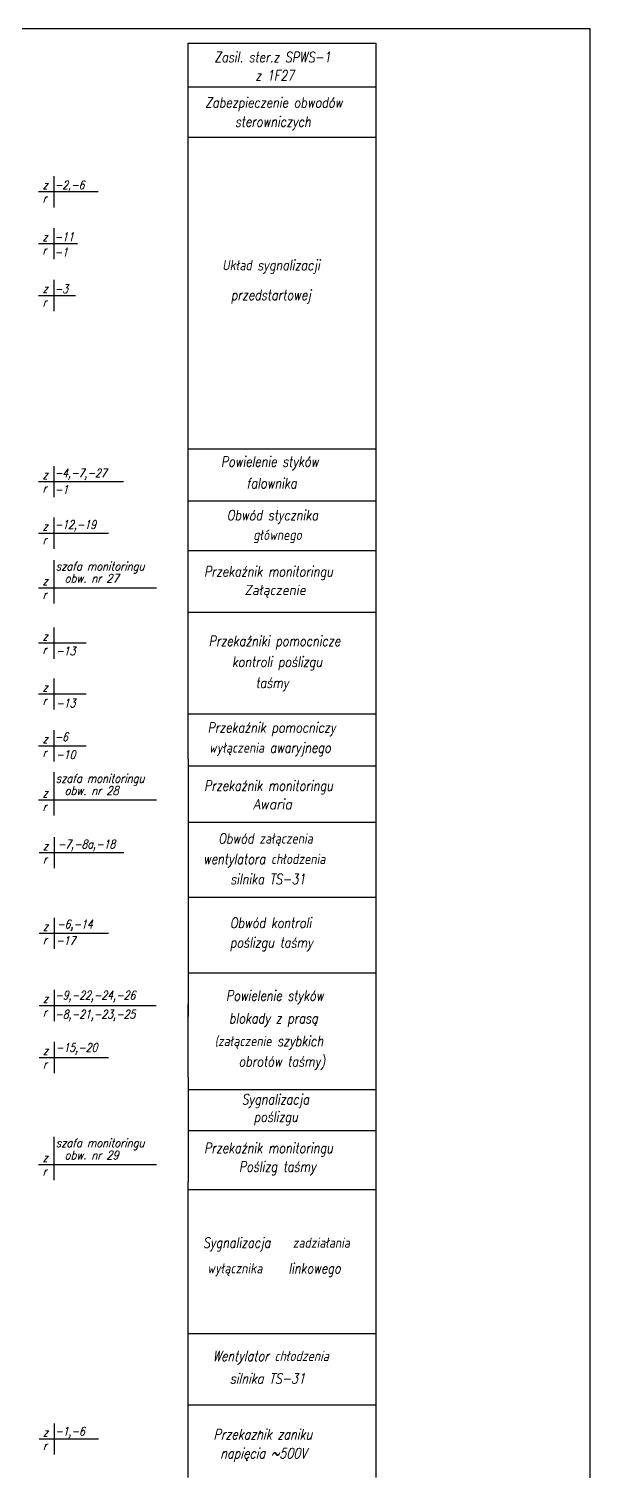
# Model space of a CAD drawing. Extents: x 9 to 416, y 5 to 590.
# Drawn here: x 271.3 to 416, y 218.5 to 590 of the extents above; entities that cross this region are included whole.
import ezdxf

# ---------------------------------------------------------------- set-up
doc = ezdxf.new("R2010")
doc.units = 0
doc.header["$MEASUREMENT"] = 0
doc.layers.get('0').update_dxf_attribs({"linetype": 'CONTINUOUS'})
doc.styles.add('ROMANS', font='romans', dxfattribs={"width": 0.8, "oblique": 15, "height": 2.4})

msp = doc.modelspace()

# ---------------------------------------------------------------- linework, layer by layer
at = {"color": 7, "lineweight": 30}
for p, q in [((416, 590), (9, 590)), ((416, 5), (416, 590)), ((312.38, 586.3), (360.78, 586.3)), ((312.38, 401.89), (312.38, 586.3)), ((360.78, 586.3), (360.78, 401.89)), ((312.38, 575.09), (360.78, 575.09)), ((312.38, 562.12), (360.78, 562.12)), ((277.73, 552.06), (277.73, 544.02)), ((273.83, 548.08), (289.19, 548.08)), ((277.7, 538.68), (277.7, 530.64)), ((273.8, 534.7), (283.85, 534.7)), ((277.73, 525.31), (277.73, 517.27)), ((273.83, 521.33), (283.32, 521.33)), ((312.38, 481.84), (360.78, 481.84)), ((277.73, 477.38), (277.73, 469.34)), ((273.83, 473.4), (295.68, 473.4)), ((312.38, 468.45), (360.78, 468.45)), ((277.73, 464.11), (277.73, 456.07)), ((273.83, 460.13), (291.81, 460.13)), ((312.38, 455.64), (360.78, 455.64)), ((277.73, 453.14), (277.73, 441.99)), ((273.83, 446.05), (286.12, 446.05)), ((312.38, 439.75), (360.78, 439.75)), ((277.73, 435.8), (277.73, 427.76)), ((273.83, 431.82), (286.12, 431.82)), ((277.73, 422.69), (277.73, 414.65)), ((273.83, 418.71), (286.12, 418.71)), ((312.38, 413.57), (360.78, 413.57)), ((277.73, 409.32), (277.73, 401.28)), ((273.83, 405.34), (286.12, 405.34)), ((312.38, 401.89), (312.38, 335.57)), ((360.78, 401.89), (360.78, 329.39)), ((277.73, 398.49), (277.73, 387.34)), ((312.38, 400.19), (360.78, 400.19)), ((273.83, 391.4), (286.12, 391.4)), ((312.38, 385.69), (360.78, 385.69)), ((277.87, 381.8), (277.87, 373.76)), ((273.97, 377.82), (295.82, 377.82)), ((312.38, 366.31), (360.78, 366.31)), ((277.83, 361.04), (277.83, 353.01)), ((273.93, 357.06), (291.81, 357.06)), ((312.38, 346.82), (360.78, 346.82)), ((277.83, 342.44), (277.83, 334.4)), ((273.93, 338.46), (295.78, 338.46)), ((295.78, 338.46), (304.14, 338.46)), ((312.38, 319.93), (312.38, 338.64)), ((360.78, 338.64), (360.78, 319.93)), ((277.83, 329.04), (277.83, 321)), ((273.93, 325.06), (291.81, 325.06)), ((312.38, 319.93), (312.38, 298.96)), ((360.78, 319.93), (360.78, 299.34)), ((312.38, 316.76), (360.78, 316.76)), ((312.38, 306.25), (360.78, 306.25)), ((277.73, 304.58), (277.73, 293.43)), ((273.83, 297.49), (286.12, 297.49)), ((312.38, 216.82), (312.38, 292.96)), ((312.38, 290.99), (360.78, 290.99)), ((360.78, 292.96), (360.78, 216.82)), ((312.38, 253.93), (360.78, 253.93)), ((312.38, 235.58), (360.78, 235.58)), ((277.83, 230.78), (277.83, 222.74)), ((273.93, 226.8), (289.29, 226.8)), ((331.08, 228.87), (330.79, 228.49))]:
    msp.add_line(p, q, dxfattribs=at)
at = {"lineweight": 30}
for p, q in [((286.12, 446.05), (304.24, 446.05)), ((286.12, 391.4), (304.24, 391.4)), ((286.12, 297.49), (304.24, 297.49)), ((312.38, 298.96), (312.38, 292.96)), ((360.78, 299.34), (360.78, 292.96))]:
    msp.add_line(p, q, dxfattribs=at)

# ---------------------------------------------------------------- texts
at = {"color": 7, "lineweight": 30, "style": 'ROMANS'}
for s, height, oblique, width, p in [('Zasil. ster.z SPWS-1', 2.64, 10, 0.8, (319.13, 581.4)), ('z 1F27', 2.64, 10, 0.8, (329.72, 576.68)), ('Zabezpieczenie obwodów', 2.64, 10, 0.8, (316.78, 569.7)), ('sterowniczych', 2.64, 10, 0.8, (324.45, 564.78)), ('z', 2.2, 15, 0.8, (274.88, 548.72)), ('-2,-6', 2.2, 15, 0.8, (277.94, 548.68)), ('r', 2.2, 15, 0.8, (274.88, 545.23)), ('z', 2.2, 15, 0.8, (274.84, 535.34)), ('-11', 2.2, 15, 0.8, (277.9, 535.3)), ('r', 2.2, 15, 0.8, (274.84, 531.85)), ('-1', 2.2, 15, 0.8, (277.9, 531.38)), ('Układ sygnalizacji', 2.64, 10, 0.8, (321.18, 527.82)), ('-3', 2.2, 15, 0.8, (277.94, 521.93)), ('z', 2.2, 15, 0.8, (274.88, 521.97)), ('przedstartowej', 2.64, 10, 0.8, (323.38, 520.12)), ('r', 2.2, 15, 0.8, (274.88, 518.49)), ('Powielenie styków', 2.64, 10, 0.8, (320.82, 477.22)), ('-4,-7,-27', 2.2, 15, 0.8, (277.94, 474.48)), ('z', 2.2, 15, 0.8, (274.88, 474.04)), ('r', 2.2, 15, 0.8, (274.88, 470.56)), ('-1', 2.2, 15, 0.8, (277.97, 470.21)), ('falownika', 2.64, 10, 0.8, (327.42, 471.64)), ('Obwód stycznika', 2.64, 10, 0.8, (322.35, 463.41)), ('z', 2.2, 15, 0.8, (274.88, 460.77)), ('-12,-19', 2.2, 15, 0.8, (277.94, 461.21)), ('głównego', 2.64, 10, 0.8, (329.17, 458.34)), ('r', 2.2, 15, 0.8, (274.88, 457.28)), ('szafa monitoringu', 2.2, 15, 0.85, (278.26, 450.47)), ('obw. nr 27', 2.2, 15, 0.85, (280.53, 447.35)), ('Przekaźnik monitoringu', 2.64, 10, 0.8, (316.5, 448.91)), ('z', 2.2, 15, 0.8, (274.88, 446.69)), ('Załączenie', 2.64, 10, 0.9, (326.88, 444.14)), ('r', 2.2, 15, 0.8, (274.88, 443.2)), ('z', 2.2, 15, 0.8, (274.88, 432.46)), ('Przekaźniki pomocnicze', 2.64, 10, 0.8, (317.66, 431)), ('r', 2.2, 15, 0.8, (274.88, 428.97)), ('-13', 2.2, 15, 0.8, (278.32, 428.64)), ('kontroli poślizgu', 2.64, 10, 0.8, (323.67, 425.64)), ('z', 2.2, 15, 0.8, (274.88, 419.34)), (' taśmy', 2.64, 10, 0.8, (328.3, 420.25)), ('r', 2.2, 15, 0.8, (274.88, 415.86)), ('-13', 2.2, 15, 0.8, (278.32, 415.21)), ('-6', 2.2, 15, 0.8, (277.94, 406.54)), ('Przekaźnik pomocniczy', 2.64, 10, 0.8, (317.38, 408.71)), ('z', 2.2, 15, 0.8, (274.88, 405.97)), (' wyłączenia awaryjnego', 2.64, 10, 0.8, (316.31, 403.53)), ('r', 2.2, 15, 0.8, (274.88, 402.49)), ('-10', 2.2, 15, 0.8, (278.32, 401.93)), ('szafa monitoringu', 2.2, 15, 0.85, (278.26, 395.82)), ('obw. nr 28', 2.2, 15, 0.85, (280.53, 392.69)), ('Przekaźnik monitoringu', 2.64, 10, 0.8, (316.5, 393.74)), ('z', 2.2, 15, 0.8, (274.88, 392.04)), ('Awaria', 2.64, 10, 0.9, (329.11, 388.97)), ('r', 2.2, 15, 0.8, (274.88, 388.55)), ('Obwód załączenia', 2.64, 10, 0.8, (320.15, 380.13)), ('z', 2.2, 15, 0.8, (274.98, 378.46)), ('-7,-8a,-18', 2.2, 15, 0.8, (278.71, 378.89)), ('r', 2.2, 15, 0.8, (274.98, 374.98)), ('wentylatora chłodzenia', 2.64, 10, 0.8, (316.27, 374.86)), ('silnika TS-31', 2.64, 10, 0.8, (323.26, 369.67)), ('-6,-14', 2.2, 15, 0.8, (278.57, 358.29)), ('Obwód kontroli', 2.64, 10, 0.8, (323.15, 358.42)), ('z', 2.2, 15, 0.8, (274.98, 357.7)), ('r', 2.2, 15, 0.8, (274.98, 354.22)), ('-17', 2.2, 15, 0.8, (278.32, 354.02)), ('poślizgu taśmy', 2.64, 10, 0.8, (323.15, 353.34)), ('-9,-22,-24,-26', 2.2, 15, 0.8, (278.08, 339.98)), ('Powielenie styków', 2.64, 10, 0.8, (322.15, 339.66)), ('z', 2.2, 15, 0.8, (274.98, 339.09)), ('r', 2.2, 15, 0.8, (274.98, 335.61)), ('-8,-21,-23,-25', 2.2, 15, 0.8, (278.08, 335.08)), ('blokady z prasą', 2.64, 10, 0.8, (322.92, 333.8)), ('(załączenie szybkich', 2.64, 10, 0.8, (319.25, 327.95)), ('z', 2.2, 15, 0.8, (274.98, 325.7)), ('-15,-20', 2.2, 15, 0.8, (278.26, 326.49)), ('r', 2.2, 15, 0.8, (274.98, 322.21)), ('obrotów taśmy)', 2.64, 10, 0.8, (325.39, 322.71)), ('Sygnalizacja ', 2.64, 10, 0.8, (326.18, 312.93)), ('poślizgu ', 2.64, 10, 0.8, (329.28, 308.45)), ('szafa monitoringu', 2.2, 15, 0.85, (278.26, 301.92)), ('obw. nr 29', 2.2, 15, 0.85, (280.53, 298.79)), ('Przekaźnik monitoringu', 2.64, 10, 0.8, (316.5, 300.39)), ('z', 2.2, 15, 0.8, (274.88, 298.13)), ('Poślizg taśmy', 2.64, 10, 0.8, (325.48, 295.62)), ('r', 2.2, 15, 0.8, (274.88, 294.64)), ('Sygnalizacja', 2.64, 10, 0.8, (316.23, 276.02)), ('zadziałania', 2.64, 10, 0.8, (339.33, 276.02)), ('wyłącznika', 2.64, 10, 0.8, (317.33, 269.42)), ('linkowego', 2.64, 10, 0.8, (338.23, 269.42)), ('Wentylator chłodzenia', 2.64, 15, 0.8, (318.66, 246.84)), ('silnika TS-31', 2.64, 15, 0.8, (323.08, 241.03)), ('z', 2.2, 15, 0.8, (274.98, 227.43)), ('-1,-6', 2.2, 15, 0.8, (278.04, 227.63)), ('Przekaznik zaniku', 2.64, 15, 0.8, (318.88, 226.66)), ('r', 2.2, 15, 0.8, (274.98, 223.95)), ('napięcia ~500V', 2.64, 15, 0.8, (320.63, 221.76))]:
    msp.add_text(s, height=height, dxfattribs=dict(at, oblique=oblique, width=width)).set_placement(p)

doc.saveas('drawing.dxf')
